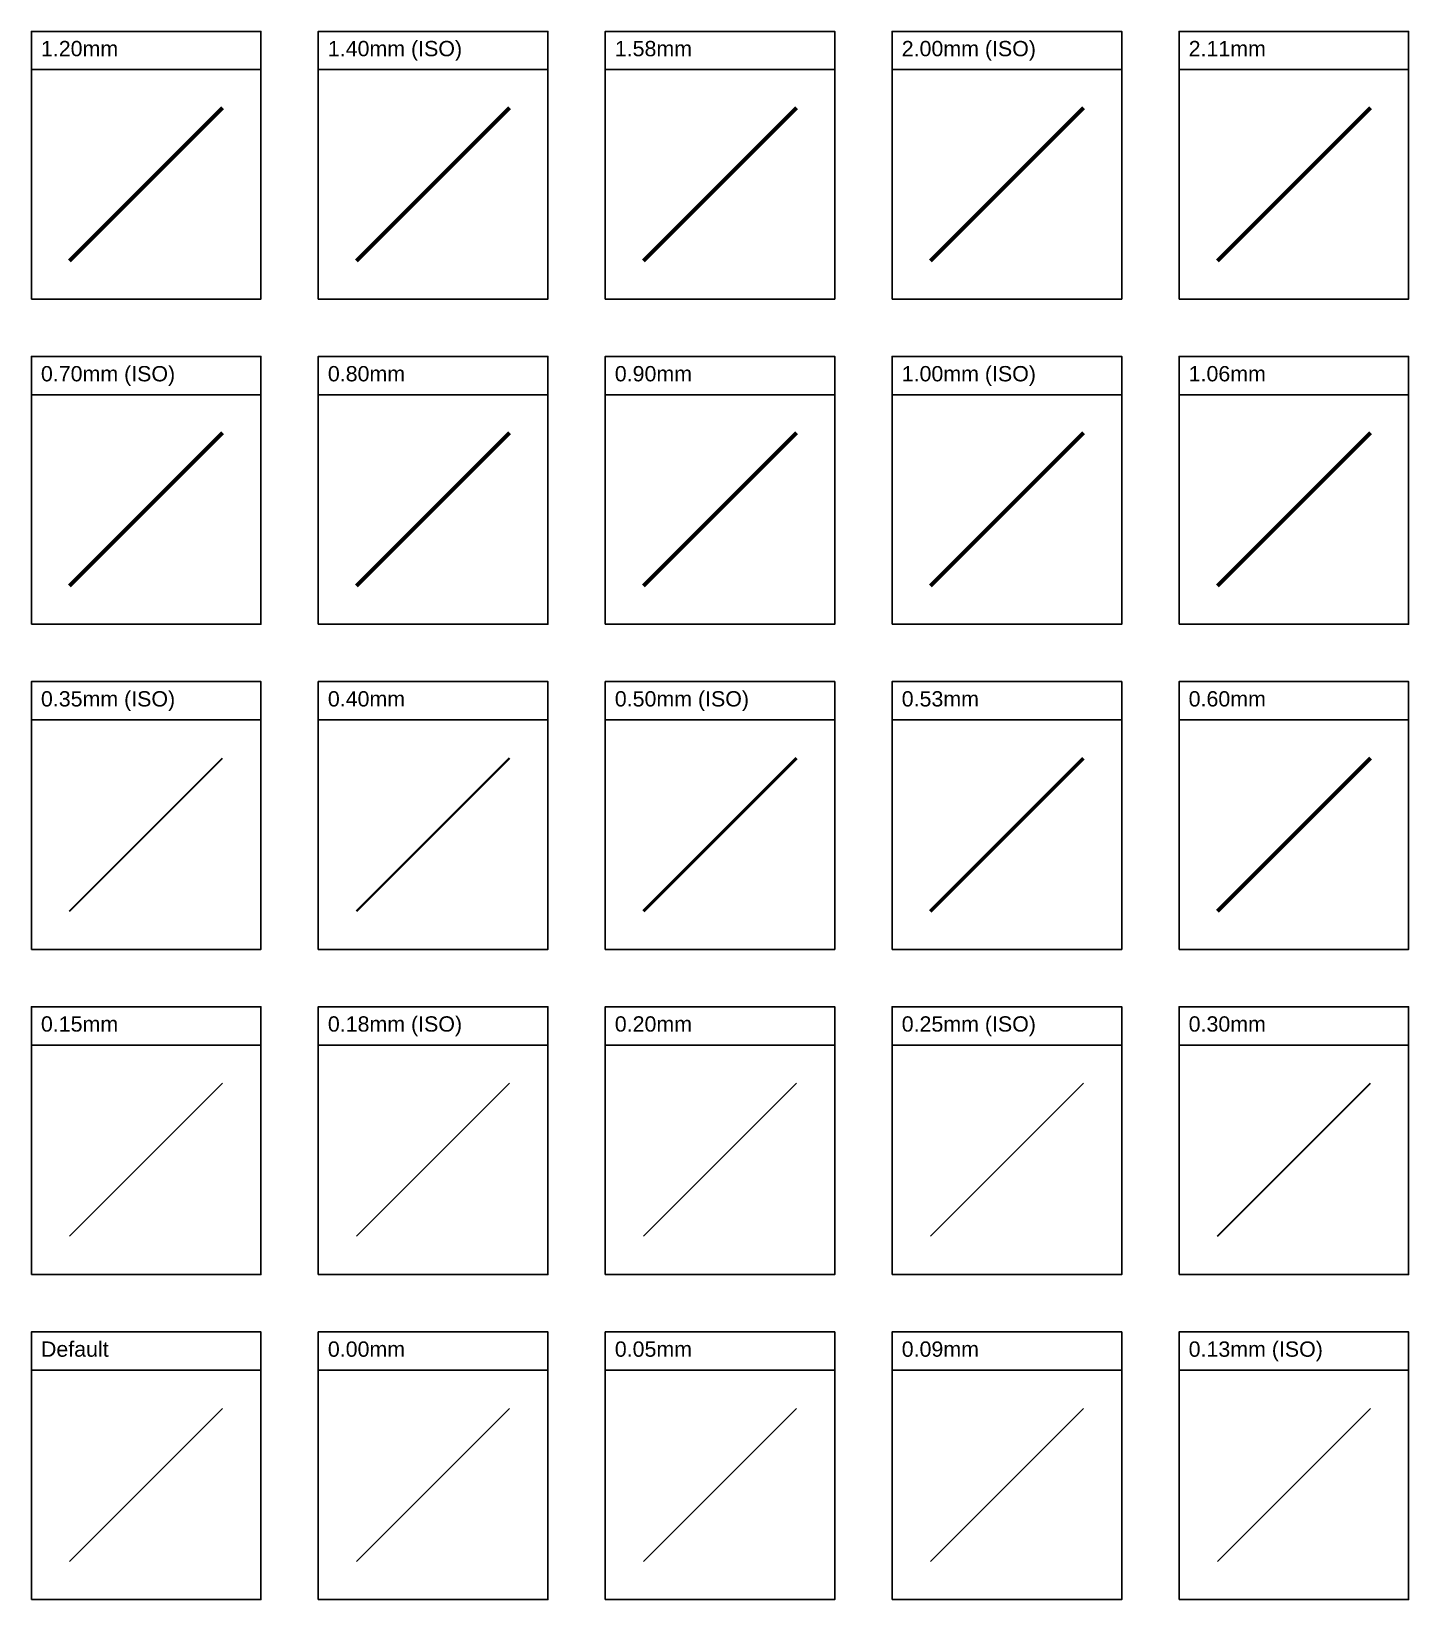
# Model space of a CAD drawing. Extents: x 15 to 735, y 15 to 835.
import ezdxf

# ---------------------------------------------------------------- set-up
doc = ezdxf.new("R2010")
doc.units = 0
doc.header["$MEASUREMENT"] = 0
doc.layers.add('boxes', color=7, linetype='Continuous', true_color=0xffffff)
doc.layers.add('entities', color=7, linetype='Continuous', true_color=0xffffff)
doc.styles.add('textstyle0', font='')
doc.styles.add('textstyle1', font='')
doc.styles.add('textstyle10', font='')
doc.styles.add('textstyle11', font='')
doc.styles.add('textstyle12', font='')
doc.styles.add('textstyle13', font='')
doc.styles.add('textstyle14', font='')
doc.styles.add('textstyle15', font='')
doc.styles.add('textstyle16', font='')
doc.styles.add('textstyle17', font='')
doc.styles.add('textstyle18', font='')
doc.styles.add('textstyle19', font='')
doc.styles.add('textstyle2', font='')
doc.styles.add('textstyle20', font='')
doc.styles.add('textstyle21', font='')
doc.styles.add('textstyle22', font='')
doc.styles.add('textstyle23', font='')
doc.styles.add('textstyle24', font='')
doc.styles.add('textstyle3', font='')
doc.styles.add('textstyle4', font='')
doc.styles.add('textstyle5', font='')
doc.styles.add('textstyle6', font='')
doc.styles.add('textstyle7', font='')
doc.styles.add('textstyle8', font='')
doc.styles.add('textstyle9', font='')
doc.styles.get('textstyle0').set_extended_font_data('Arial')
doc.styles.get('textstyle1').set_extended_font_data('Arial')
doc.styles.get('textstyle10').set_extended_font_data('Arial')
doc.styles.get('textstyle11').set_extended_font_data('Arial')
doc.styles.get('textstyle12').set_extended_font_data('Arial')
doc.styles.get('textstyle13').set_extended_font_data('Arial')
doc.styles.get('textstyle14').set_extended_font_data('Arial')
doc.styles.get('textstyle15').set_extended_font_data('Arial')
doc.styles.get('textstyle16').set_extended_font_data('Arial')
doc.styles.get('textstyle17').set_extended_font_data('Arial')
doc.styles.get('textstyle18').set_extended_font_data('Arial')
doc.styles.get('textstyle19').set_extended_font_data('Arial')
doc.styles.get('textstyle2').set_extended_font_data('Arial')
doc.styles.get('textstyle20').set_extended_font_data('Arial')
doc.styles.get('textstyle21').set_extended_font_data('Arial')
doc.styles.get('textstyle22').set_extended_font_data('Arial')
doc.styles.get('textstyle23').set_extended_font_data('Arial')
doc.styles.get('textstyle24').set_extended_font_data('Arial')
doc.styles.get('textstyle3').set_extended_font_data('Arial')
doc.styles.get('textstyle4').set_extended_font_data('Arial')
doc.styles.get('textstyle5').set_extended_font_data('Arial')
doc.styles.get('textstyle6').set_extended_font_data('Arial')
doc.styles.get('textstyle7').set_extended_font_data('Arial')
doc.styles.get('textstyle8').set_extended_font_data('Arial')
doc.styles.get('textstyle9').set_extended_font_data('Arial')

msp = doc.modelspace()

# ---------------------------------------------------------------- linework, layer by layer
at = {"layer": 'boxes'}
for p, q in [((15, 815), (135, 815)), ((165, 815), (285, 815)), ((315, 815), (435, 815)), ((465, 815), (585, 815)), ((615, 815), (735, 815)), ((15, 645), (135, 645)), ((165, 645), (285, 645)), ((315, 645), (435, 645)), ((465, 645), (585, 645)), ((615, 645), (735, 645)), ((15, 475), (135, 475)), ((165, 475), (285, 475)), ((315, 475), (435, 475)), ((465, 475), (585, 475)), ((615, 475), (735, 475)), ((15, 305), (135, 305)), ((165, 305), (285, 305)), ((315, 305), (435, 305)), ((465, 305), (585, 305)), ((615, 305), (735, 305)), ((15, 135), (135, 135)), ((165, 135), (285, 135)), ((315, 135), (435, 135)), ((465, 135), (585, 135)), ((615, 135), (735, 135))]:
    msp.add_line(p, q, dxfattribs=at)
for points in [[(15, 695), (135, 695), (135, 835), (15, 835)], [(165, 695), (285, 695), (285, 835), (165, 835)], [(315, 695), (435, 695), (435, 835), (315, 835)], [(465, 695), (585, 695), (585, 835), (465, 835)], [(615, 695), (735, 695), (735, 835), (615, 835)], [(15, 525), (135, 525), (135, 665), (15, 665)], [(165, 525), (285, 525), (285, 665), (165, 665)], [(315, 525), (435, 525), (435, 665), (315, 665)], [(465, 525), (585, 525), (585, 665), (465, 665)], [(615, 525), (735, 525), (735, 665), (615, 665)], [(15, 355), (135, 355), (135, 495), (15, 495)], [(165, 355), (285, 355), (285, 495), (165, 495)], [(315, 355), (435, 355), (435, 495), (315, 495)], [(465, 355), (585, 355), (585, 495), (465, 495)], [(615, 355), (735, 355), (735, 495), (615, 495)], [(15, 185), (135, 185), (135, 325), (15, 325)], [(165, 185), (285, 185), (285, 325), (165, 325)], [(315, 185), (435, 185), (435, 325), (315, 325)], [(465, 185), (585, 185), (585, 325), (465, 325)], [(615, 185), (735, 185), (735, 325), (615, 325)], [(15, 15), (135, 15), (135, 155), (15, 155)], [(165, 15), (285, 15), (285, 155), (165, 155)], [(315, 15), (435, 15), (435, 155), (315, 155)], [(465, 15), (585, 15), (585, 155), (465, 155)], [(615, 15), (735, 15), (735, 155), (615, 155)]]:
    msp.add_lwpolyline(points, close=True, dxfattribs=at)
at = {"layer": 'entities', "lineweight": 120}
msp.add_line((35, 715), (115, 795), dxfattribs=at)
at = {"layer": 'entities', "lineweight": 140}
msp.add_line((185, 715), (265, 795), dxfattribs=at)
at = {"layer": 'entities', "lineweight": 158}
msp.add_line((335, 715), (415, 795), dxfattribs=at)
at = {"layer": 'entities', "lineweight": 200}
msp.add_line((485, 715), (565, 795), dxfattribs=at)
at = {"layer": 'entities', "lineweight": 211}
msp.add_line((635, 715), (715, 795), dxfattribs=at)
at = {"layer": 'entities', "lineweight": 70}
msp.add_line((35, 545), (115, 625), dxfattribs=at)
at = {"layer": 'entities', "lineweight": 80}
msp.add_line((185, 545), (265, 625), dxfattribs=at)
at = {"layer": 'entities', "lineweight": 90}
msp.add_line((335, 545), (415, 625), dxfattribs=at)
at = {"layer": 'entities', "lineweight": 100}
msp.add_line((485, 545), (565, 625), dxfattribs=at)
at = {"layer": 'entities', "lineweight": 106}
msp.add_line((635, 545), (715, 625), dxfattribs=at)
at = {"layer": 'entities', "lineweight": 35}
msp.add_line((35, 375), (115, 455), dxfattribs=at)
at = {"layer": 'entities', "lineweight": 40}
msp.add_line((185, 375), (265, 455), dxfattribs=at)
at = {"layer": 'entities', "lineweight": 50}
msp.add_line((335, 375), (415, 455), dxfattribs=at)
at = {"layer": 'entities', "lineweight": 53}
msp.add_line((485, 375), (565, 455), dxfattribs=at)
at = {"layer": 'entities', "lineweight": 60}
msp.add_line((635, 375), (715, 455), dxfattribs=at)
at = {"layer": 'entities', "lineweight": 15}
msp.add_line((35, 205), (115, 285), dxfattribs=at)
at = {"layer": 'entities', "lineweight": 18}
msp.add_line((185, 205), (265, 285), dxfattribs=at)
at = {"layer": 'entities', "lineweight": 20}
msp.add_line((335, 205), (415, 285), dxfattribs=at)
at = {"layer": 'entities', "lineweight": 25}
msp.add_line((485, 205), (565, 285), dxfattribs=at)
at = {"layer": 'entities', "lineweight": 30}
msp.add_line((635, 205), (715, 285), dxfattribs=at)
at = {"layer": 'entities', "lineweight": -3}
msp.add_line((35, 35), (115, 115), dxfattribs=at)
at = {"layer": 'entities', "lineweight": 0}
msp.add_line((185, 35), (265, 115), dxfattribs=at)
at = {"layer": 'entities', "lineweight": 5}
msp.add_line((335, 35), (415, 115), dxfattribs=at)
at = {"layer": 'entities', "lineweight": 9}
msp.add_line((485, 35), (565, 115), dxfattribs=at)
at = {"layer": 'entities', "lineweight": 13}
msp.add_line((635, 35), (715, 115), dxfattribs=at)

# ---------------------------------------------------------------- texts
at = {"layer": 'boxes', "char_height": 8, "attachment_point": 1}
for s, insert, style in [('1.20mm', (20, 830), 'textstyle20'), ('1.40mm (ISO)', (170, 830), 'textstyle21'), ('1.58mm', (320, 830), 'textstyle22'), ('2.00mm (ISO)', (470, 830), 'textstyle23'), ('2.11mm', (620, 830), 'textstyle24'), ('0.70mm (ISO)', (20, 660), 'textstyle15'), ('0.80mm', (170, 660), 'textstyle16'), ('0.90mm', (320, 660), 'textstyle17'), ('1.00mm (ISO)', (470, 660), 'textstyle18'), ('1.06mm', (620, 660), 'textstyle19'), ('0.35mm (ISO)', (20, 490), 'textstyle10'), ('0.40mm', (170, 490), 'textstyle11'), ('0.50mm (ISO)', (320, 490), 'textstyle12'), ('0.53mm', (470, 490), 'textstyle13'), ('0.60mm', (620, 490), 'textstyle14'), ('0.15mm', (20, 320), 'textstyle5'), ('0.18mm (ISO)', (170, 320), 'textstyle6'), ('0.20mm', (320, 320), 'textstyle7'), ('0.25mm (ISO)', (470, 320), 'textstyle8'), ('0.30mm', (620, 320), 'textstyle9'), ('Default', (20, 150), 'textstyle0'), ('0.00mm', (170, 150), 'textstyle1'), ('0.05mm', (320, 150), 'textstyle2'), ('0.09mm', (470, 150), 'textstyle3'), ('0.13mm (ISO)', (620, 150), 'textstyle4')]:
    msp.add_mtext(s, dxfattribs=dict(at, insert=insert, style=style))

doc.saveas('drawing.dxf')
